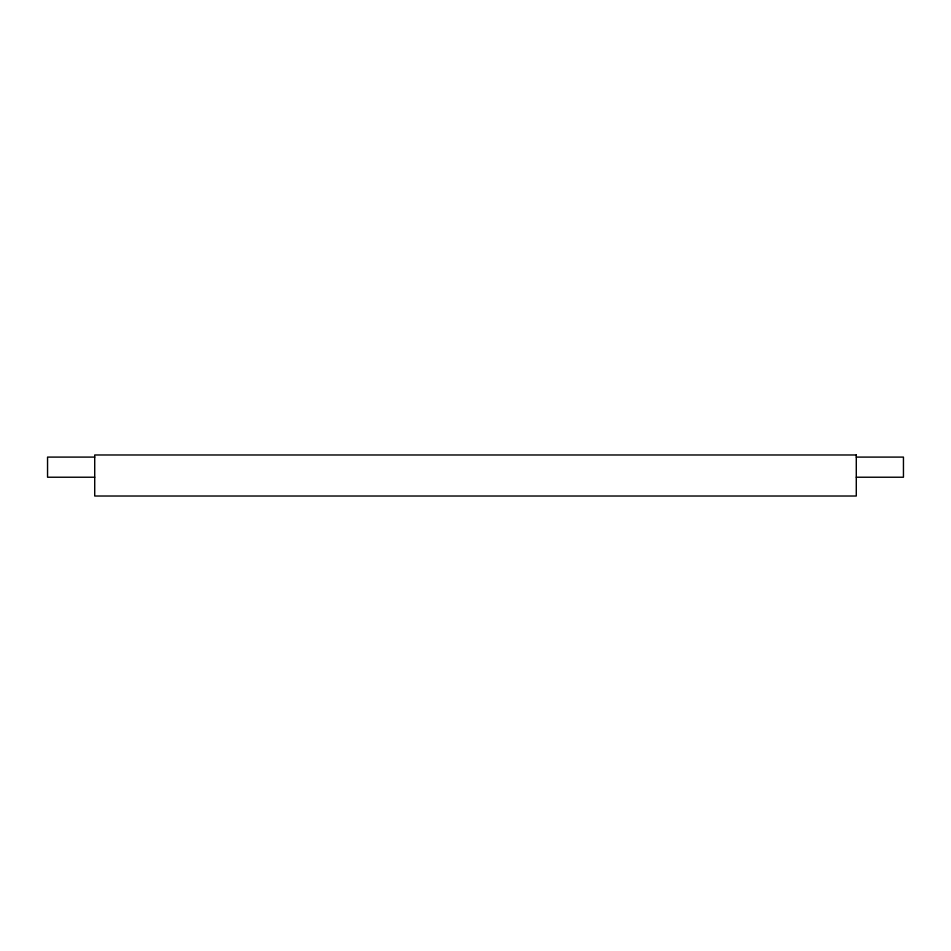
<?xml version="1.0" encoding="UTF-8"?>
<svg xmlns="http://www.w3.org/2000/svg" width="951" height="951" viewBox="0 0 951 951"><rect width="100%" height="100%" fill="white"/><g stroke="black" fill="none" stroke-linecap="round" stroke-linejoin="round"><path stroke-width="1.43" d="M94.72 457.098L47.55 457.098L47.55 477.224L94.72 477.224M856.28 457.098L903.45 457.098L903.45 477.224L856.28 477.224M856.28 454.982L94.72 454.982L94.72 496.018L856.28 496.018L856.28 454.982"/></g></svg>
